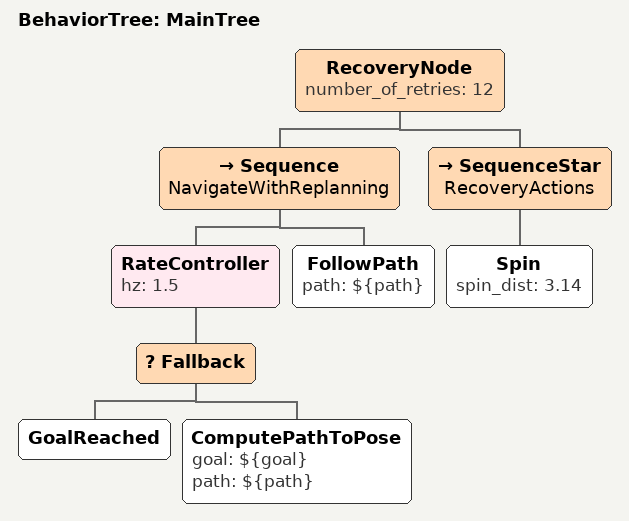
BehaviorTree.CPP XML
<!--
  This Behavior Tree replans the global path periodically at 1 Hz and it also has
  recovery actions.
-->
<root main_tree_to_execute="MainTree">
  <BehaviorTree ID="MainTree">
    <RecoveryNode number_of_retries="12">
      <Sequence name="NavigateWithReplanning">
        <RateController hz="1.5">
          <Fallback>
            <GoalReached/>
            <ComputePathToPose goal="${goal}" path="${path}"/>
          </Fallback>
        </RateController>
        <FollowPath path="${path}"/>
      </Sequence>
      <SequenceStar name="RecoveryActions">
        <Spin spin_dist="3.14"/>
      </SequenceStar>
    </RecoveryNode>
  </BehaviorTree>
</root>
